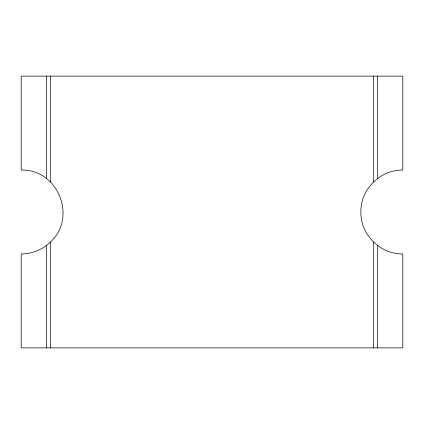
<?xml version="1.0" encoding="UTF-8"?>
<svg xmlns="http://www.w3.org/2000/svg" width="424" height="424" viewBox="0 0 424 424"><rect width="100%" height="100%" fill="white"/><g stroke="black" fill="none" stroke-linecap="round" stroke-linejoin="round"><path stroke-width="0.64" d="M50.551 241.945C77.513 216.961 57.733 168.996 21.2 170.066L21.2 76.135L402.8 76.135L402.8 170.066C380.355 169.526 360.358 189.576 360.866 212C360.358 234.424 380.355 254.474 402.8 253.934L402.8 347.866L21.2 347.866L21.2 253.934C32.049 253.912 42.808 249.551 50.551 241.945L50.551 347.866M377.641 76.135L377.641 178.451M377.641 245.549L377.641 347.866M373.449 76.135L373.449 182.055M373.449 241.945L373.449 347.866M50.551 76.135L50.551 182.055M46.359 76.135L46.359 178.451M46.359 245.549L46.359 347.866"/></g></svg>
